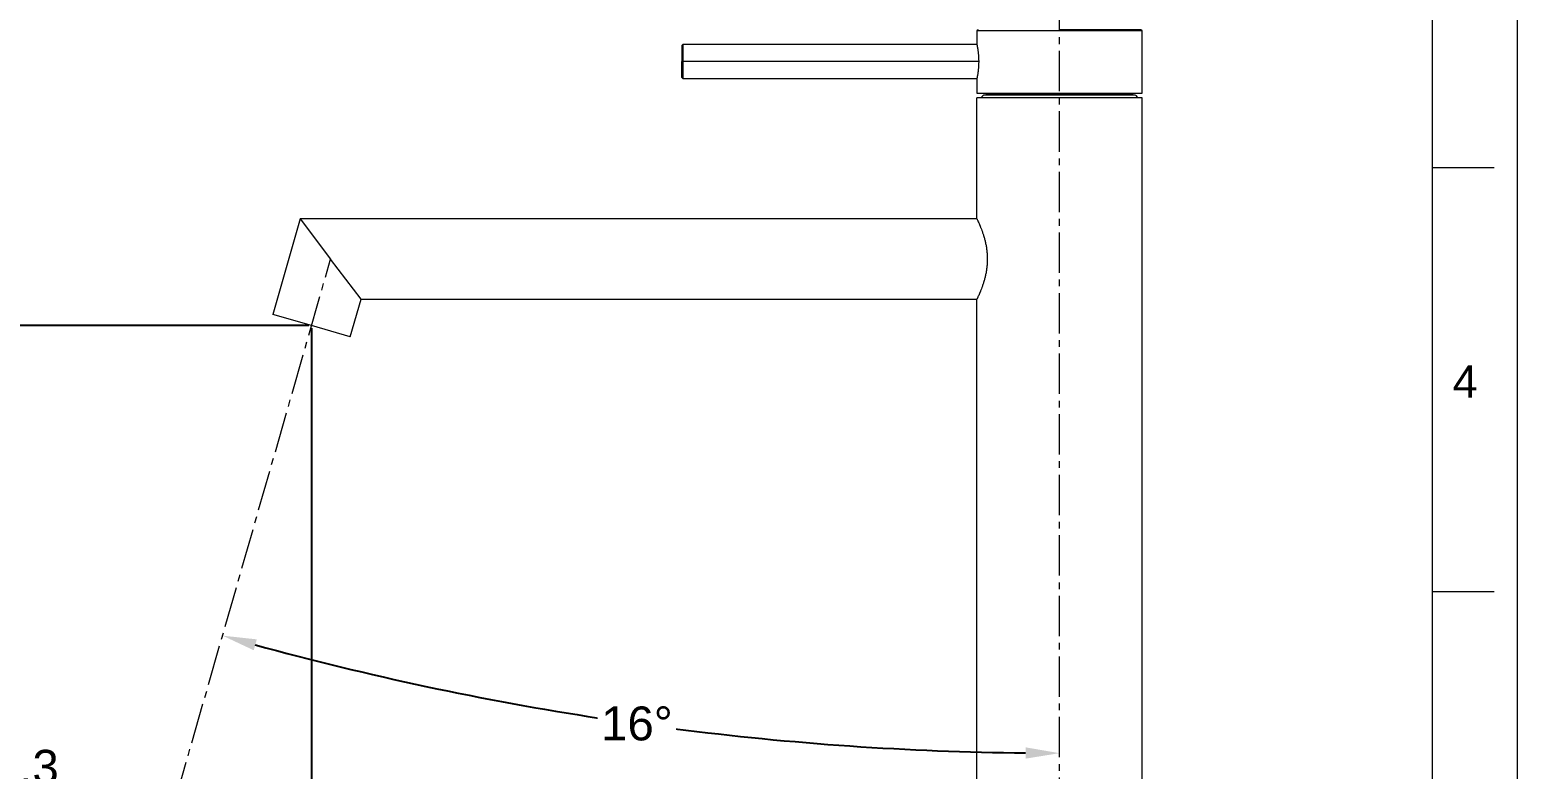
# Model space of a CAD drawing. Header units: millimetres. Extents: x 13391 to 13985, y 2173 to 3013.
# Drawn here: x 13634.5 to 13985.2, y 2551.5 to 2725.9 of the extents above; entities that cross this region are included whole.
import ezdxf

# ---------------------------------------------------------------- set-up
doc = ezdxf.new("R2010")
doc.units = ezdxf.units.MM
doc.linetypes.add('CENTER2', pattern=[28.575, 19.05, -3.175, 3.175, -3.175])
doc.linetypes.add('CENTERX2', pattern=[101.6, 63.5, -12.7, 12.7, -12.7])
for name, color, linetype, lineweight in [('CENTER', 1, 'CENTERX2', 15), ('DIM_', 5, 'Continuous', 9), ('FORM', 7, 'Continuous', 13)]:
    doc.layers.add(name, color=color, linetype=linetype, lineweight=lineweight)
doc.styles.get("Standard").update_dxf_attribs({"font": 'arial.ttf'})
doc.dimstyles.new('사본(2) STANDARD', dxfattribs={"dimscale": 0, "dimtxt": 4, "dimasz": 4, "dimexe": 1.25, "dimexo": 0.625, "dimgap": 1.5, "dimtad": 3, "dimtih": 1, "dimtoh": 1, "dimdec": 1, "dimzin": 9, "dimdsep": 46, "dimtxsty": 'Standard', "dimcen": 2.5, "dimclrd": 5, "dimclre": 5, "dimclrt": 5, "dimadec": 0, "dimazin": 0, "dimtfac": 1, "dimtdec": 1, "dimtmove": 0, "dimatfit": 3, "dimfxl": 1.25, "dimtfill": 1, "dimtolj": 1, "dimtzin": 0, "dimarcsym": 0})

# ---------------------------------------------------------------- blocks, each defined once
blk = doc.blocks.new('*D4')
at = {"layer": 'Defpoints', "color": 0, "transparency": 16777216}
for p in [(13700.97, 2656.13), (13627.4, 2447.84), (13853.81, 2447.84)]:
    blk.add_point(p, dxfattribs=at)
at = {"layer": 'DIM_', "color": 5, "lineweight": -2, "transparency": 16777216}
for p, q in [((13700.34, 2656.13), (13626.15, 2656.13)), ((13627.4, 2648.13), (13627.4, 2557.57)), ((13627.4, 2455.84), (13627.4, 2546.4)), ((13853.19, 2447.84), (13626.15, 2447.84))]:
    blk.add_line(p, q, dxfattribs=at)
at = {"layer": 'DIM_', "color": 5, "transparency": 16777216}
for points in [[(13626.07, 2648.13), (13628.73, 2648.13), (13627.4, 2656.13)], [(13626.07, 2455.84), (13628.73, 2455.84), (13627.4, 2447.84)]]:
    blk.add_solid(points, dxfattribs=at)
at = {"layer": 'DIM_', "color": 5, "transparency": 16777216, "insert": (13627.4, 2551.99), "char_height": 8, "attachment_point": 5, "bg_fill": 3, "box_fill_scale": 1.1, "bg_fill_color": 256, "bg_fill_true_color": 13158600, "bg_fill_transparency": 0}
blk.add_mtext('\\A1;208.3', dxfattribs=at)
blk = doc.blocks.new('*D5')
at = {"layer": 'Defpoints', "color": 0, "transparency": 16777216}
for p in [(13700.97, 2656.13), (13877.3, 2521.38), (13877.3, 2453.84)]:
    blk.add_point(p, dxfattribs=at)
at = {"layer": 'DIM_', "color": 5, "lineweight": -2, "transparency": 16777216}
for p, q in [((13700.97, 2655.51), (13700.97, 2520.13)), ((13877.3, 2454.47), (13877.3, 2522.63)), ((13708.97, 2521.38), (13774.52, 2521.38)), ((13869.3, 2521.38), (13803.76, 2521.38))]:
    blk.add_line(p, q, dxfattribs=at)
at = {"layer": 'DIM_', "color": 5, "transparency": 16777216}
for points in [[(13708.97, 2522.72), (13708.97, 2520.05), (13700.97, 2521.38)], [(13869.3, 2522.72), (13869.3, 2520.05), (13877.3, 2521.38)]]:
    blk.add_solid(points, dxfattribs=at)
at = {"layer": 'DIM_', "color": 5, "transparency": 16777216, "insert": (13789.14, 2521.38), "char_height": 8, "attachment_point": 5, "bg_fill": 3, "box_fill_scale": 1.1, "bg_fill_color": 256, "bg_fill_true_color": 13158600, "bg_fill_transparency": 0}
blk.add_mtext('\\A1;176.3', dxfattribs=at)
blk = doc.blocks.new('*D7')
at = {"layer": 'Defpoints', "color": 0, "transparency": 16777216}
for p in [(13877.3, 2734.72), (13705.47, 2671.84), (13744.81, 2567.63), (13641.24, 2447.84), (13877.3, 2368.55)]:
    blk.add_point(p, dxfattribs=at)
at = {"layer": 'DIM_', "color": 5, "lineweight": -2, "transparency": 16777216}
for start, end in [(254.64033, 261.27425), (262.72446, 269.35967)]:
    blk.add_arc((13877.3, 3271.09), 715.83, start, end, dxfattribs=at)
at = {"layer": 'DIM_', "color": 5, "transparency": 16777216}
for points in [[(13687.34, 2579.54), (13688.06, 2582.11), (13680, 2582.99)], [(13869.31, 2556.64), (13869.3, 2553.97), (13877.3, 2555.26)]]:
    blk.add_solid(points, dxfattribs=at)
at = {"layer": 'DIM_', "color": 5, "transparency": 16777216, "insert": (13777.68, 2562.22), "char_height": 8, "attachment_point": 5, "bg_fill": 3, "box_fill_scale": 1.1, "bg_fill_color": 256, "bg_fill_true_color": 13158600, "bg_fill_transparency": 0}
blk.add_mtext('\\A1;16°', dxfattribs=at)

msp = doc.modelspace()

# ---------------------------------------------------------------- linework, layer by layer
at = {"linetype": 'Continuous', "lineweight": 18}
for p, q in [((13857.8, 2725.64), (13857.8, 2722.59)), ((13896.5, 2725.94), (13877.3, 2725.94)), ((13896.8, 2710.94), (13896.8, 2725.64)), ((13788.5, 2722.44), (13788.3, 2722.24)), ((13788.3, 2722.24), (13788.3, 2718.44)), ((13857.84, 2722.44), (13788.5, 2722.44)), ((13788.3, 2714.64), (13788.3, 2718.44)), ((13788.3, 2714.64), (13788.5, 2714.44)), ((13788.5, 2714.44), (13857.83, 2714.44)), ((13857.8, 2714.29), (13857.8, 2710.94)), ((13857.8, 2710.94), (13896.8, 2710.94)), ((13896.81, 2709.84), (13857.81, 2709.84)), ((13857.81, 2681.34), (13857.81, 2709.84)), ((13859.75, 2710.54), (13894.88, 2710.54)), ((13894.5, 2710.74), (13860.13, 2710.74)), ((13896.81, 2453.84), (13896.81, 2709.84)), ((13698.31, 2681.34), (13691.84, 2658.75)), ((13698.31, 2681.34), (13705.47, 2671.84)), ((13698.31, 2681.34), (13705.47, 2671.84)), ((13857.81, 2681.34), (13698.31, 2681.34)), ((13712.63, 2662.34), (13705.47, 2671.84)), ((13712.63, 2662.34), (13705.47, 2671.84)), ((13710.1, 2653.51), (13712.63, 2662.34)), ((13712.63, 2662.34), (13857.81, 2662.34)), ((13857.81, 2453.84), (13857.81, 2662.34)), ((13700.97, 2656.13), (13691.84, 2658.75)), ((13710.1, 2653.51), (13700.97, 2656.13))]:
    msp.add_line(p, q, dxfattribs=at)
at = {"linetype": 'Continuous', "lineweight": 13}
for p, q in [((13877.3, 2725.64), (13857.8, 2725.64)), ((13877.3, 2725.94), (13877.3, 2725.64)), ((13896.8, 2725.64), (13877.3, 2725.64)), ((13896.8, 2710.94), (13896.8, 2725.64)), ((13858.25, 2718.44), (13788.5, 2718.44))]:
    msp.add_line(p, q, dxfattribs=at)
at = {"linetype": 'Continuous', "lineweight": 18}
for centre, radius, start, end in [((13858.1, 2725.64), 0.3, 90, 180), ((13896.5, 2725.64), 0.3, 0, 90), ((13877.31, 2698.35), 21.19, 143.5546, 144.2029), ((13877.31, 2698.35), 21.19, 35.7971, 36.4453), ((13859.82, 2709.54), 1, 93.6905, 162.5412), ((13859.72, 2711.04), 0.5, 273.7047, 324.2084), ((13894.91, 2711.04), 0.5, 215.7916, 266.2953), ((13894.81, 2709.54), 1, 17.4588, 86.3095)]:
    msp.add_arc(centre, radius, start, end, dxfattribs=at)
for points, knots in [([(13788.5, 2722.44), (13788.5, 2722.44), (13788.5, 2722.44), (13788.5, 2722.43), (13788.5, 2722.43), (13788.5, 2722.41), (13788.5, 2722.39), (13788.5, 2722.34), (13788.5, 2722.3), (13788.5, 2722.23), (13788.5, 2722.18), (13788.5, 2722.12), (13788.5, 2722.11), (13788.5, 2722.08), (13788.5, 2722.04), (13788.5, 2722), (13788.5, 2721.9), (13788.5, 2721.77), (13788.5, 2721.62), (13788.5, 2721.49), (13788.5, 2721.45), (13788.5, 2721.38), (13788.5, 2721.36), (13788.5, 2721.31), (13788.5, 2721.2), (13788.5, 2720.98), (13788.5, 2720.77), (13788.5, 2720.56), (13788.5, 2720.44), (13788.5, 2720.3), (13788.5, 2720.27), (13788.5, 2720.21), (13788.5, 2720.12), (13788.5, 2720.03), (13788.5, 2719.85), (13788.5, 2719.61), (13788.5, 2719.35), (13788.5, 2719.16), (13788.5, 2719.09), (13788.5, 2718.96), (13788.5, 2718.9), (13788.5, 2718.7), (13788.5, 2718.57), (13788.5, 2718.44)], [0, 0, 0, 0, 0.03029, 0.03029, 0.061571, 0.061571, 0.124133, 0.124133, 0.186695, 0.186695, 0.249257, 0.249257, 0.264897, 0.264897, 0.280538, 0.311818, 0.311818, 0.37438, 0.436942, 0.436942, 0.468223, 0.468223, 0.483864, 0.483864, 0.499504, 0.562066, 0.624628, 0.624628, 0.68719, 0.68719, 0.702831, 0.702831, 0.718471, 0.749752, 0.749752, 0.812314, 0.874876, 0.874876, 0.906157, 0.906157, 0.937438, 0.937438, 1, 1, 1, 1]), ([(13857.8, 2722.59), (13857.8, 2722.59), (13857.8, 2722.59), (13857.81, 2722.56), (13857.82, 2722.53), (13857.83, 2722.47), (13857.84, 2722.42), (13857.84, 2722.41), (13857.85, 2722.39), (13857.85, 2722.38), (13857.85, 2722.35), (13857.86, 2722.32), (13857.87, 2722.25), (13857.9, 2722.13), (13857.92, 2722), (13857.94, 2721.88), (13857.95, 2721.84), (13857.96, 2721.78), (13857.96, 2721.76), (13857.97, 2721.72), (13857.99, 2721.61), (13858.02, 2721.41), (13858.05, 2721.21), (13858.08, 2721), (13858.09, 2720.89), (13858.11, 2720.75), (13858.12, 2720.72), (13858.12, 2720.66), (13858.13, 2720.57), (13858.14, 2720.48), (13858.16, 2720.3), (13858.18, 2720.06), (13858.2, 2719.8), (13858.21, 2719.63), (13858.22, 2719.6), (13858.22, 2719.53), (13858.22, 2719.5), (13858.23, 2719.4), (13858.23, 2719.33), (13858.24, 2719.13), (13858.25, 2718.85), (13858.25, 2718.58), (13858.25, 2718.44)], [0, 0, 0, 0, 0.0625, 0.0625, 0.125, 0.1875, 0.1875, 0.203125, 0.203125, 0.21875, 0.21875, 0.25, 0.25, 0.3125, 0.375, 0.375, 0.40625, 0.40625, 0.421875, 0.421875, 0.4375, 0.5, 0.5625, 0.5625, 0.625, 0.625, 0.640625, 0.640625, 0.65625, 0.6875, 0.6875, 0.75, 0.8125, 0.8125, 0.828125, 0.828125, 0.84375, 0.84375, 0.875, 0.875, 0.9375, 1, 1, 1, 1]), ([(13788.5, 2718.44), (13788.5, 2718.31), (13788.5, 2718.17), (13788.5, 2717.91), (13788.5, 2717.79), (13788.5, 2717.53), (13788.5, 2717.4), (13788.5, 2717.21), (13788.5, 2717.15), (13788.5, 2717.03), (13788.5, 2716.97), (13788.5, 2716.78), (13788.5, 2716.55), (13788.5, 2716.32), (13788.5, 2716.19), (13788.5, 2716.16), (13788.5, 2716.11), (13788.5, 2716.08), (13788.5, 2716), (13788.5, 2715.95), (13788.5, 2715.8), (13788.5, 2715.6), (13788.5, 2715.43), (13788.5, 2715.31), (13788.5, 2715.24), (13788.5, 2715.19), (13788.5, 2715.15), (13788.5, 2715.13), (13788.5, 2715.04), (13788.5, 2714.97), (13788.5, 2714.85), (13788.5, 2714.74), (13788.5, 2714.65), (13788.5, 2714.6), (13788.5, 2714.59), (13788.5, 2714.57), (13788.5, 2714.57), (13788.5, 2714.54), (13788.5, 2714.53), (13788.5, 2714.49), (13788.5, 2714.45), (13788.5, 2714.44), (13788.5, 2714.44), (13788.5, 2714.44), (13788.5, 2714.44)], [0, 0, 0, 0, 0.062438, 0.062438, 0.124876, 0.124876, 0.187315, 0.187315, 0.218534, 0.218534, 0.249753, 0.249753, 0.312191, 0.374629, 0.374629, 0.390239, 0.390239, 0.405849, 0.405849, 0.437068, 0.437068, 0.499506, 0.561944, 0.561944, 0.593163, 0.608773, 0.608773, 0.624382, 0.624382, 0.686821, 0.686821, 0.749259, 0.811697, 0.811697, 0.827307, 0.827307, 0.842916, 0.842916, 0.874135, 0.874135, 0.936574, 0.999012, 0.999012, 1, 1, 1, 1]), ([(13858.25, 2718.44), (13858.25, 2718.3), (13858.25, 2718.16), (13858.24, 2717.89), (13858.23, 2717.62), (13858.22, 2717.35), (13858.21, 2717.18), (13858.21, 2717.15), (13858.2, 2717.08), (13858.2, 2717.05), (13858.19, 2716.95), (13858.19, 2716.89), (13858.17, 2716.7), (13858.15, 2716.45), (13858.12, 2716.22), (13858.1, 2716.05), (13858.09, 2715.99), (13858.08, 2715.91), (13858.08, 2715.88), (13858.07, 2715.83), (13858.06, 2715.69), (13858.02, 2715.47), (13857.99, 2715.29), (13857.96, 2715.11), (13857.95, 2715.03), (13857.93, 2714.94), (13857.93, 2714.92), (13857.92, 2714.88), (13857.91, 2714.83), (13857.9, 2714.78), (13857.89, 2714.69), (13857.86, 2714.57), (13857.85, 2714.49), (13857.83, 2714.43), (13857.83, 2714.41), (13857.82, 2714.38), (13857.82, 2714.37), (13857.81, 2714.33), (13857.81, 2714.29), (13857.8, 2714.29), (13857.8, 2714.29)], [0, 0, 0, 0, 0.0625, 0.0625, 0.125, 0.1875, 0.1875, 0.203125, 0.203125, 0.21875, 0.21875, 0.25, 0.25, 0.3125, 0.375, 0.375, 0.40625, 0.40625, 0.421875, 0.421875, 0.4375, 0.5, 0.5625, 0.5625, 0.625, 0.625, 0.640625, 0.640625, 0.65625, 0.6875, 0.6875, 0.75, 0.8125, 0.8125, 0.84375, 0.84375, 0.875, 0.875, 0.9375, 1, 1, 1, 1]), ([(13857.81, 2681.34), (13857.81, 2681.34), (13857.82, 2681.32), (13857.85, 2681.26), (13857.88, 2681.21), (13857.94, 2681.09), (13857.97, 2681.01), (13858.02, 2680.91), (13858.03, 2680.9), (13858.04, 2680.87), (13858.04, 2680.86), (13858.06, 2680.82), (13858.1, 2680.75), (13858.14, 2680.66), (13858.22, 2680.48), (13858.28, 2680.35), (13858.41, 2680.05), (13858.48, 2679.89), (13858.57, 2679.68), (13858.59, 2679.64), (13858.62, 2679.55), (13858.64, 2679.5), (13858.7, 2679.36), (13858.74, 2679.27), (13858.85, 2678.97), (13858.93, 2678.77), (13859.09, 2678.34), (13859.17, 2678.11), (13859.29, 2677.76), (13859.33, 2677.64), (13859.38, 2677.48), (13859.39, 2677.45), (13859.4, 2677.39), (13859.41, 2677.36), (13859.44, 2677.26), (13859.46, 2677.2), (13859.56, 2676.88), (13859.63, 2676.62), (13859.77, 2676.08), (13859.83, 2675.8), (13859.95, 2675.23), (13860.01, 2674.94), (13860.07, 2674.56), (13860.08, 2674.49), (13860.1, 2674.37), (13860.1, 2674.34), (13860.11, 2674.26), (13860.14, 2674.07), (13860.16, 2673.88), (13860.22, 2673.41), (13860.24, 2673.1), (13860.28, 2672.48), (13860.29, 2672.16), (13860.29, 2671.84)], [0, 0, 0, 0, 0.062368, 0.062368, 0.124877, 0.124877, 0.187386, 0.187386, 0.195199, 0.195199, 0.203013, 0.203013, 0.21864, 0.249894, 0.249894, 0.312403, 0.312403, 0.374912, 0.374912, 0.390539, 0.390539, 0.406166, 0.406166, 0.437421, 0.437421, 0.49993, 0.49993, 0.562438, 0.562438, 0.593693, 0.593693, 0.601506, 0.601506, 0.60932, 0.60932, 0.624947, 0.624947, 0.687456, 0.687456, 0.749965, 0.749965, 0.812474, 0.812474, 0.828101, 0.828101, 0.835914, 0.835914, 0.843728, 0.874982, 0.874982, 0.937491, 0.937491, 1, 1, 1, 1]), ([(13860.29, 2671.84), (13860.29, 2671.52), (13860.28, 2671.2), (13860.24, 2670.58), (13860.19, 2669.96), (13860.11, 2669.35), (13860.05, 2668.98), (13860.03, 2668.9), (13860.01, 2668.75), (13859.97, 2668.53), (13859.92, 2668.31), (13859.83, 2667.88), (13859.77, 2667.61), (13859.63, 2667.06), (13859.56, 2666.8), (13859.46, 2666.48), (13859.44, 2666.42), (13859.4, 2666.29), (13859.39, 2666.23), (13859.33, 2666.04), (13859.29, 2665.92), (13859.17, 2665.57), (13859.09, 2665.34), (13858.93, 2664.91), (13858.85, 2664.71), (13858.74, 2664.41), (13858.7, 2664.32), (13858.65, 2664.2), (13858.64, 2664.18), (13858.62, 2664.13), (13858.61, 2664.11), (13858.59, 2664.04), (13858.57, 2664), (13858.48, 2663.79), (13858.41, 2663.63), (13858.28, 2663.33), (13858.22, 2663.2), (13858.11, 2662.96), (13858.06, 2662.86), (13858.01, 2662.74), (13858, 2662.72), (13857.98, 2662.67), (13857.97, 2662.65), (13857.94, 2662.6), (13857.92, 2662.56), (13857.88, 2662.47), (13857.85, 2662.42), (13857.82, 2662.36), (13857.81, 2662.34), (13857.81, 2662.34)], [0, 0, 0, 0, 0.0625, 0.0625, 0.125, 0.1875, 0.1875, 0.203125, 0.203125, 0.21875, 0.25, 0.25, 0.3125, 0.3125, 0.375, 0.375, 0.390625, 0.390625, 0.40625, 0.40625, 0.4375, 0.4375, 0.5, 0.5, 0.5625, 0.5625, 0.59375, 0.59375, 0.601562, 0.601562, 0.609375, 0.609375, 0.625, 0.625, 0.6875, 0.6875, 0.75, 0.75, 0.8125, 0.8125, 0.828125, 0.828125, 0.84375, 0.84375, 0.875, 0.875, 0.9375, 0.9375, 1, 1, 1, 1])]:
    msp.add_open_spline(points, degree=3, knots=knots, dxfattribs=at)
msp.add_open_spline([(13788.3, 2718.44), (13788.37, 2718.44), (13788.44, 2718.44), (13788.5, 2718.44)], degree=3, dxfattribs=at)
at = {"layer": 'CENTER', "color": 1, "linetype": 'CENTER2', "ltscale": 0.5}
for p, q in [((13877.3, 2368.55), (13877.3, 2734.72)), ((13641.24, 2447.84), (13705.47, 2671.84))]:
    msp.add_line(p, q, dxfattribs=at)
at = {"layer": 'FORM', "color": 7, "linetype": 'Continuous'}
for p, q in [((13985.22, 3013.41), (13985.22, 2173.41)), ((13965.22, 2193.41), (13965.22, 2993.41)), ((13965.22, 2693.41), (13979.76, 2693.41)), ((13965.22, 2593.41), (13979.76, 2593.41))]:
    msp.add_line(p, q, dxfattribs=at)

# ---------------------------------------------------------------- texts
at = {"layer": 'FORM', "insert": (13972.96, 2642.92), "char_height": 7.62, "attachment_point": 5}
msp.add_mtext_dynamic_manual_height_columns('4', width=50, gutter_width=12.5, heights=[0], dxfattribs=at)

# ---------------------------------------------------------------- next in the draw order: dimensions: what is measured, and where the dimension line sits
at = {"layer": 'DIM_'}
dim = msp.add_linear_dim(base=(13627.4, 2447.84), p1=(13700.97, 2656.13), p2=(13853.81, 2447.84), angle=90, dimstyle='사본(2) STANDARD', override={"dimscale": 1, "dimtxt": 8, "dimasz": 8, "dimtad": 0}, dxfattribs=at)
dim.commit()
dim.dimension.update_dxf_attribs({"geometry": '*D4', "text_midpoint": (13627.4, 2551.99)})

# ---------------------------------------------------------------- next in the draw order: dimensions: what is measured, and where the dimension line sits
dim = msp.add_linear_dim(base=(13877.3, 2521.38), p1=(13700.97, 2656.13), p2=(13877.3, 2453.84), dimstyle='사본(2) STANDARD', override={"dimscale": 1, "dimtxt": 8, "dimasz": 8, "dimtad": 0}, dxfattribs=at)
dim.commit()
dim.dimension.update_dxf_attribs({"geometry": '*D5', "text_midpoint": (13789.14, 2521.38)})

# ---------------------------------------------------------------- next in the draw order: dimensions: what is measured, and where the dimension line sits
dim = msp.add_angular_dim_2l(base=(13744.81, 2567.63), line1=((13877.3, 2368.55), (13877.3, 2734.72)), line2=((13641.24, 2447.84), (13705.47, 2671.84)), dimstyle='사본(2) STANDARD', override={"dimscale": 1, "dimtxt": 8, "dimasz": 8, "dimtad": 0}, dxfattribs=at)
dim.commit()
dim.dimension.update_dxf_attribs({"geometry": '*D7', "text_midpoint": (13777.68, 2562.22)})

doc.saveas('drawing.dxf')
